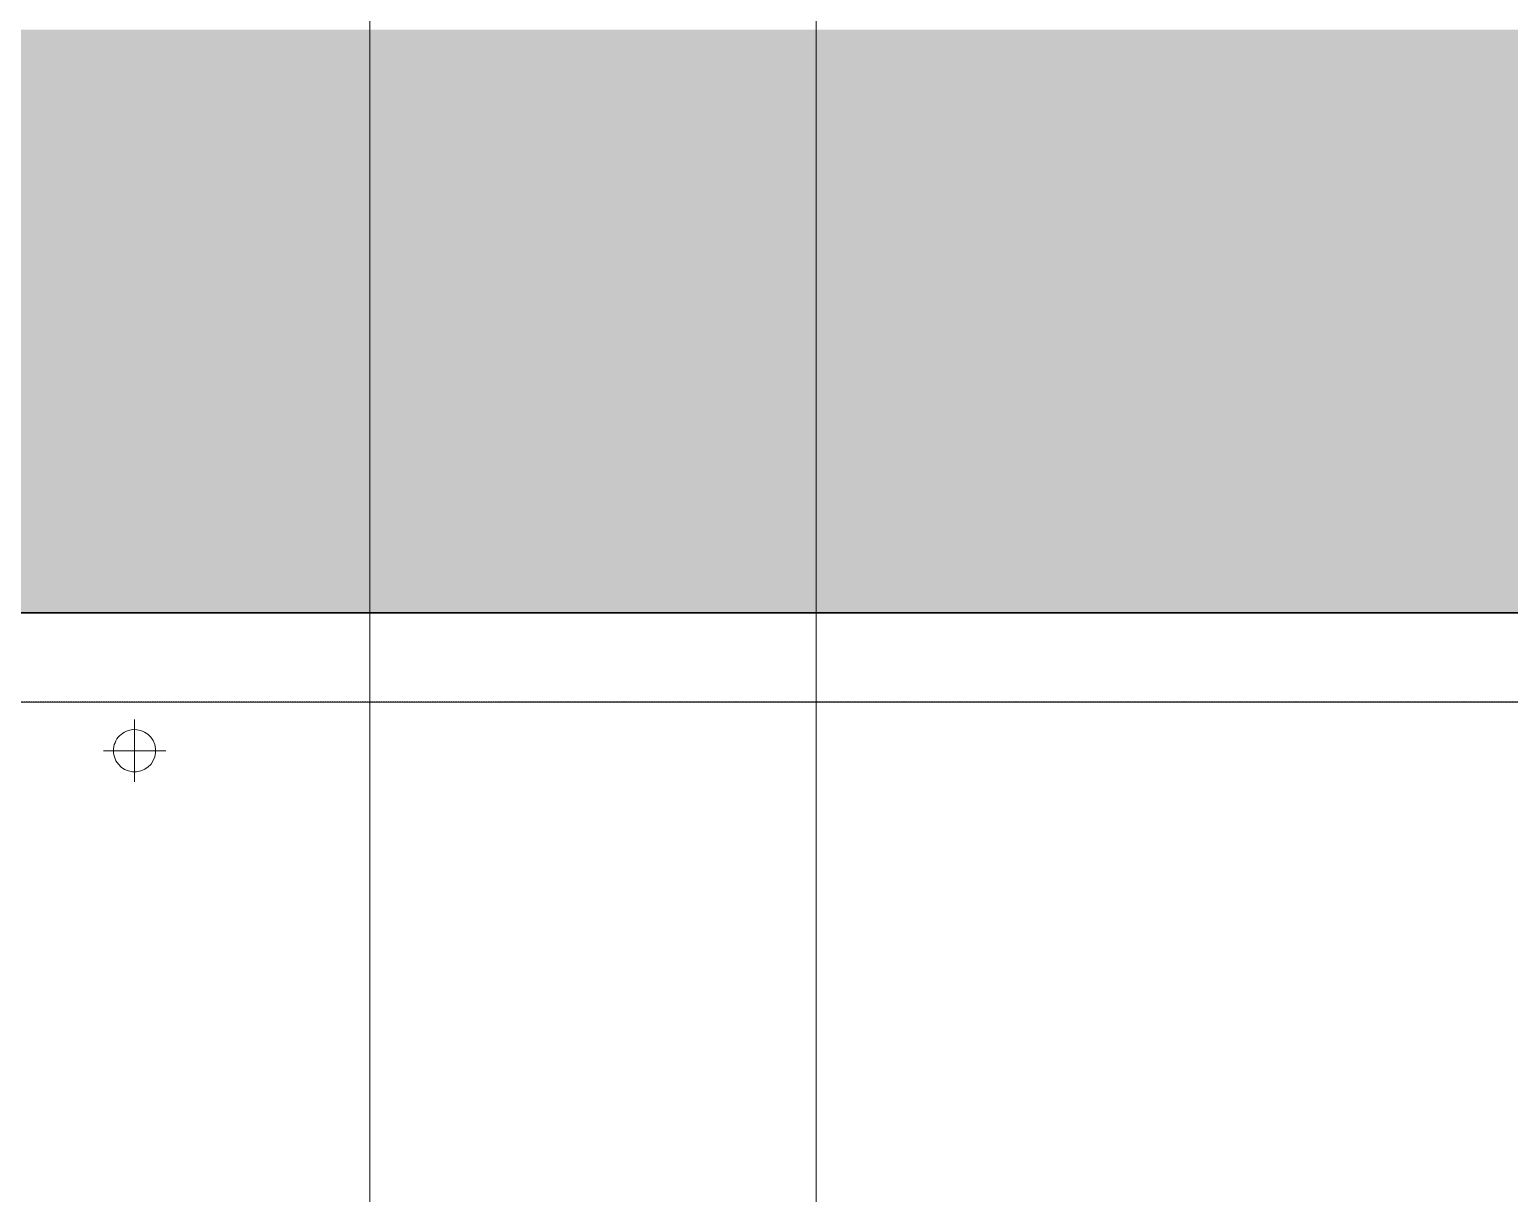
# Model space of a CAD drawing. Header units: millimetres. Extents: x 813027 to 1148939, y -931049 to -10.
# Drawn here: x 907965 to 911771, y -106604 to -103610 of the extents above; entities that cross this region are included whole.
import ezdxf

# ---------------------------------------------------------------- set-up
doc = ezdxf.new("R2010")
doc.units = ezdxf.units.MM
doc.linetypes.add('DPA_Grid _ Level 500', pattern=[5.5, 2.75, -0.75, 1.25, -0.75])
doc.linetypes.add('DPA_Hidden 100', pattern=[6, 4, -2])
for name, color, linetype, lineweight in [('A-DETL', 1, 'Continuous', 25), ('A-WALL-PATT', 1, 'Continuous', 25), ('G-ANNO-TEXT', 3, 'Continuous', 9), ('I-WALL', 5, 'Continuous', 25), ('P-PIPE', 2, 'Continuous', 9), ('P-PIPE-CNTR', 2, 'Continuous', 9), ('S-GRID', 251, 'Continuous', 9), ('WALL-A', 3, 'Continuous', 25)]:
    doc.layers.add(name, color=color, linetype=linetype, lineweight=lineweight)
pattern_1 = [(50, (-6.3, 1.8), (4554.602, -398.476), [476.25, -5238.75]), (355, (-6.3, 2), (-881.071, 4776.42), [381, -4191]), (100.451, (373, -31.4), (3673.565, 4377.916), [404.75, -4452.252]), (46.184, (-6.3, 1272), (6776.98, -1051.07), [714.375, -7858.125]), (96.636, (558.4, 1184), (5935.065, 6185.69), [607.126, -6678.38]), (351.184, (-6, 1272), (5935.12, 6185.636), [571.5, -6286.5]), (21, (628.7, 954.3), (3790.36, -2556.63), [476.25, -5238.75]), (326, (628.7, 954.3), (1545.052, 4604.703), [381, -4191]), (71.451, (944.5, 741.2), (5335.428, 2048.032), [404.75, -4452.252]), (37.5, (-6.3, 1.8), (77.215, 2113.876), [16.764, -4123.436, 16.764, -4237.736, -4206.875]), (37.5, (-6.3, 1.8), (77.215, 2113.876), [-8394.7, 16.764, -4190.111]), (7.5, (-6.3, 1.8), (1670.4916, 2504.5144), [16.764, -2408.936, 16.764, -4028.186, -1603.375]), (7.5, (-6.3, 1.8), (1670.4916, 2504.5144), [-6470.65, 16.764, -1586.611]), (327.5, (-1422.4, 1.8), (3389.7725, -143.2234), [16.764, -1570.736, 16.764, -4936.236, -6572.25]), (327.5, (-1422.4, 1.8), (3389.7725, -143.2234), [-6540.5, 16.764, -6555.486]), (317.5, (-2057.4, 1.8), (3703.232, 635.667), [16.764, -2046.986, 16.764, -3272.536, -4667.25]), (317.5, (-2057.4, 1.8), (3703.232, 635.667), [-5353.05, 16.764, -4650.486])]

msp = doc.modelspace()

# ---------------------------------------------------------------- hatches: boundary and pattern name
at = {"layer": 'A-WALL-PATT', "lineweight": 9}
h = msp.add_hatch(dxfattribs=at)
h.set_pattern_fill('FP_1', color=256, style=0, pattern_type=2)
h.set_pattern_definition(pattern_1)
h.paths.add_polyline_path([(878999.3, -105110), (982680.2, -105110), (982708.3, -103610), (878767.7, -103610)])
h = msp.add_hatch(dxfattribs=at)
h.set_pattern_fill('FP_1', color=256, style=0, pattern_type=2)
h.set_pattern_definition(pattern_1)
h.paths.add_polyline_path([(878999.3, -105110), (982680.2, -105110), (982708.3, -103610), (878767.7, -103610)])

# ---------------------------------------------------------------- linework, layer by layer
at = {"layer": 'A-DETL', "linetype": 'DPA_Hidden 100'}
msp.add_line((988810, -105340), (879034.8, -105340), dxfattribs=at)
at = {"layer": 'G-ANNO-TEXT', "color": 7}
msp.add_line((909988, -108823.3), (909988, -98809.1), dxfattribs=at)
at = {"layer": 'I-WALL'}
msp.add_line((878999.3, -105110), (982680.2, -105110), dxfattribs=at)
at = {"layer": 'P-PIPE'}
for start, end in [(106.9575, 196.9575), (16.9575, 106.9575), (286.9575, 16.9575), (196.9575, 286.9575)]:
    msp.add_arc((908235, -105465), 54.4, start, end, dxfattribs=at)
at = {"layer": 'P-PIPE-CNTR'}
for p, q in [((908235, -105545), (908235, -105385)), ((908155, -105465), (908315, -105465))]:
    msp.add_line(p, q, dxfattribs=at)
at = {"layer": 'S-GRID', "linetype": 'DPA_Grid _ Level 500'}
for p, q in [((908840, -191381.7), (908840, -15135.4)), ((847220.5, -105340), (1079421.7, -105340))]:
    msp.add_line(p, q, dxfattribs=at)
at = {"layer": 'WALL-A'}
msp.add_line((982680.2, -105110), (878999.3, -105110), dxfattribs=at)

doc.saveas('drawing.dxf')
